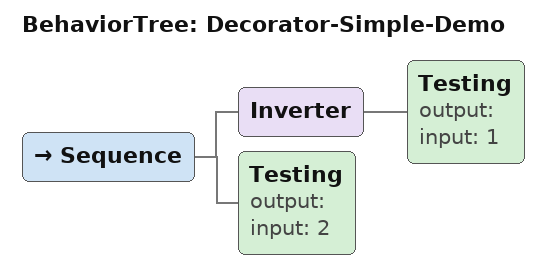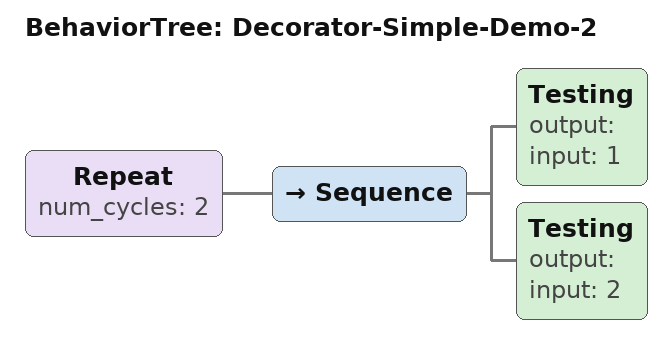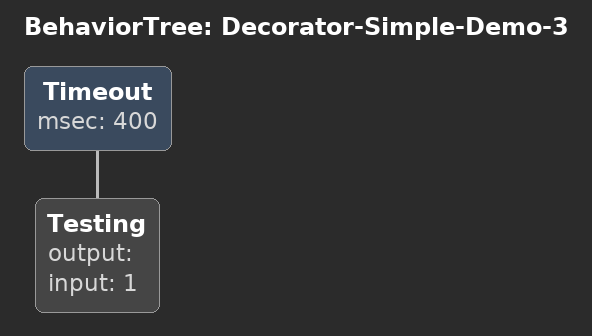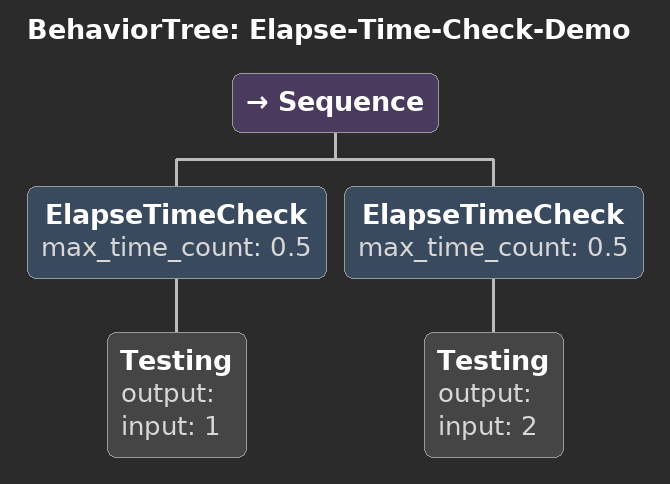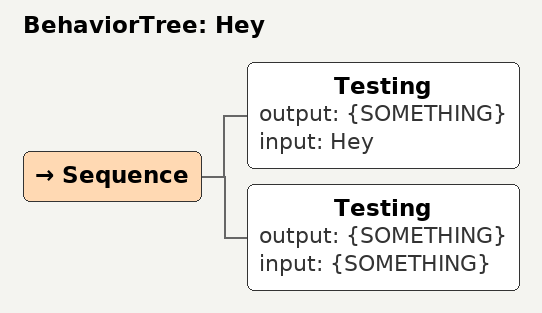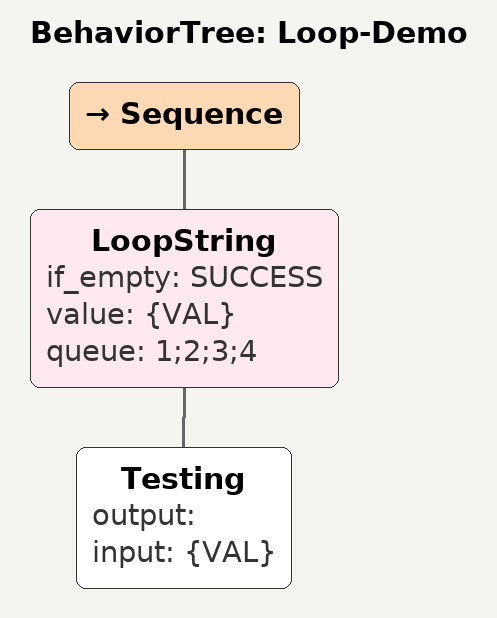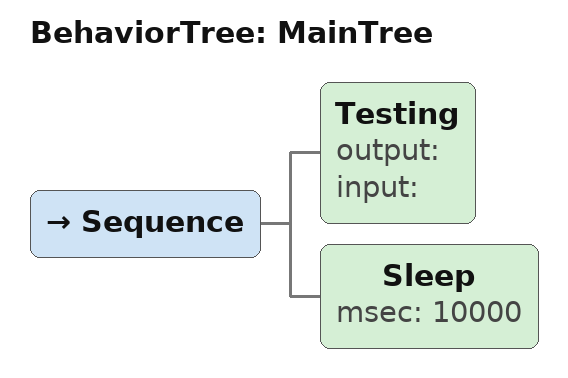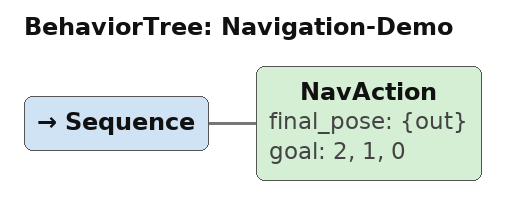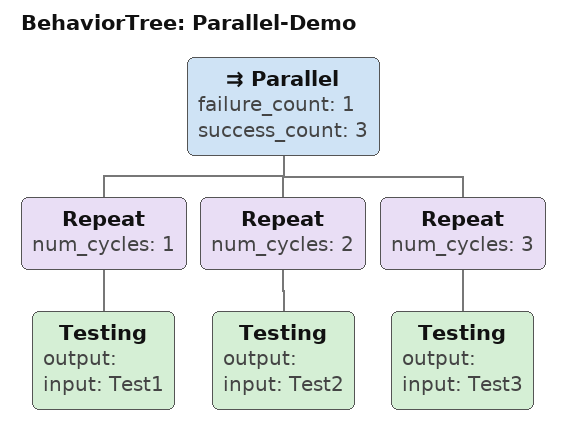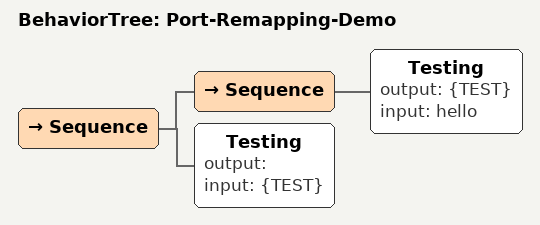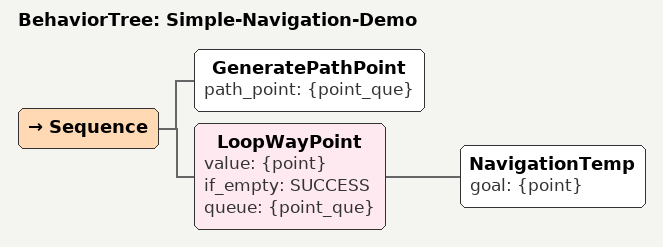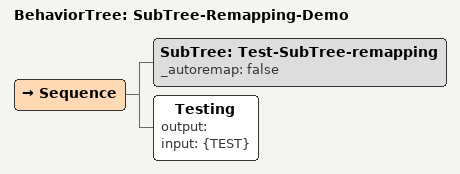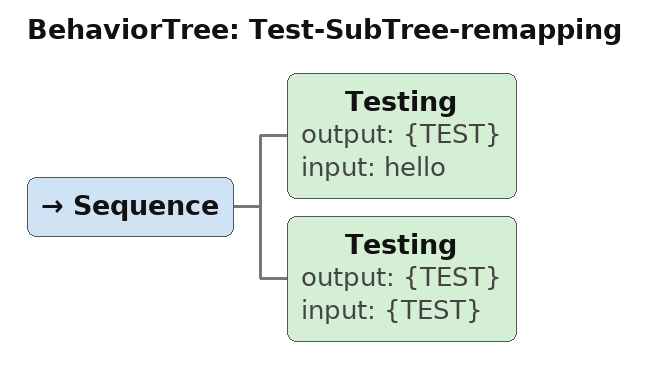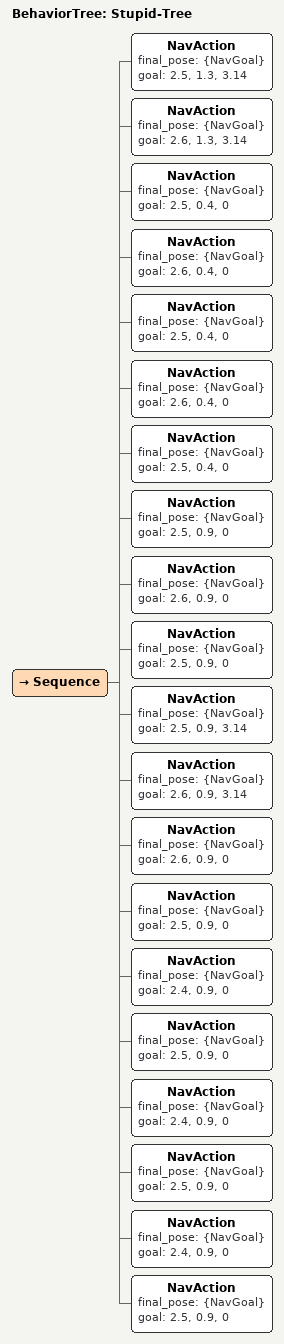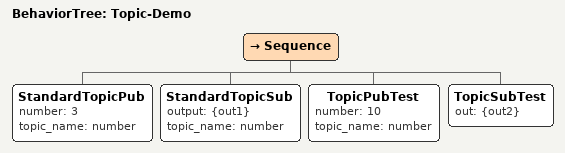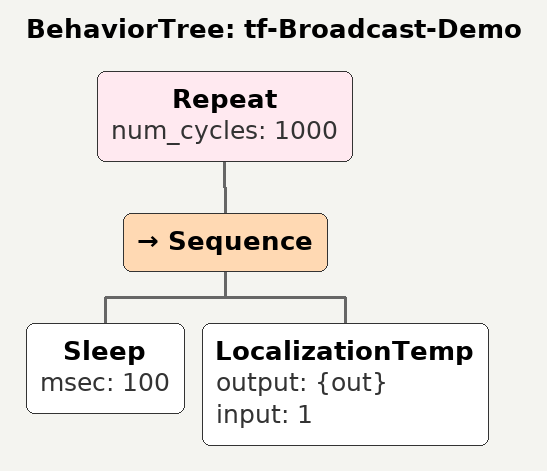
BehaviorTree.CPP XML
<?xml version="1.0" encoding="UTF-8"?>
<root BTCPP_format="4">
  <BehaviorTree ID="Decorator-Simple-Demo">
    <Sequence>
      <Inverter>
        <Testing output=""
                 input="1"/>
      </Inverter>
      <Testing output=""
               input="2"/>
    </Sequence>
  </BehaviorTree>

  <BehaviorTree ID="Decorator-Simple-Demo-2">
    <Repeat num_cycles="2">
      <Sequence>
        <Testing output=""
                 input="1"/>
        <Testing output=""
                 input="2"/>
      </Sequence>
    </Repeat>
  </BehaviorTree>

  <BehaviorTree ID="Decorator-Simple-Demo-3">
    <Timeout msec="400">
      <Testing output=""
               input="1"/>
    </Timeout>
  </BehaviorTree>

  <BehaviorTree ID="Elapse-Time-Check-Demo">
    <Sequence>
      <ElapseTimeCheck max_time_count="0.5">
        <Testing output=""
                 input="1"/>
      </ElapseTimeCheck>
      <ElapseTimeCheck max_time_count="0.5">
        <Testing output=""
                 input="2"/>
      </ElapseTimeCheck>
    </Sequence>
  </BehaviorTree>

  <BehaviorTree ID="Hey">
    <Sequence>
      <Testing output="{SOMETHING}"
               input="Hey"/>
      <Testing output="{SOMETHING}"
               input="{SOMETHING}"/>
    </Sequence>
  </BehaviorTree>

  <BehaviorTree ID="Loop-Demo">
    <Sequence>
      <LoopString if_empty="SUCCESS"
                  value="{VAL}"
                  queue="1;2;3;4">
        <Testing output=""
                 input="{VAL}"/>
      </LoopString>
    </Sequence>
  </BehaviorTree>

  <BehaviorTree ID="MainTree">
    <Sequence>
      <Testing output=""
               input=""/>
      <Sleep msec="10000"/>
    </Sequence>
  </BehaviorTree>

  <BehaviorTree ID="Navigation-Demo">
    <Sequence>
      <NavAction final_pose="{out}"
                 goal="2, 1, 0"/>
    </Sequence>
  </BehaviorTree>

  <BehaviorTree ID="Parallel-Demo">
    <Parallel failure_count="1"
              success_count="3">
      <Repeat num_cycles="1">
        <Testing output=""
                 input="Test1"/>
      </Repeat>
      <Repeat num_cycles="2">
        <Testing output=""
                 input="Test2"/>
      </Repeat>
      <Repeat num_cycles="3">
        <Testing output=""
                 input="Test3"/>
      </Repeat>
    </Parallel>
  </BehaviorTree>

  <BehaviorTree ID="Port-Remapping-Demo">
    <Sequence>
      <Sequence>
        <Testing output="{TEST}"
                 input="hello"/>
      </Sequence>
      <Testing output=""
               input="{TEST}"/>
    </Sequence>
  </BehaviorTree>

  <BehaviorTree ID="Simple-Navigation-Demo">
    <Sequence>
      <GeneratePathPoint path_point="{point_que}"/>
      <LoopWayPoint value="{point}"
                    if_empty="SUCCESS"
                    queue="{point_que}">
        <NavigationTemp goal="{point}"/>
      </LoopWayPoint>
    </Sequence>
  </BehaviorTree>

  <BehaviorTree ID="SubTree-Remapping-Demo">
    <Sequence>
      <SubTree ID="Test-SubTree-remapping"
               _autoremap="false"/>
      <Testing output=""
               input="{TEST}"/>
    </Sequence>
  </BehaviorTree>

  <BehaviorTree ID="Test-SubTree-remapping">
    <Sequence>
      <Testing output="{TEST}"
               input="hello"/>
      <Testing output="{TEST}"
               input="{TEST}"/>
    </Sequence>
  </BehaviorTree>

  <BehaviorTree ID="Stupid-Tree">
    <Sequence>
      <NavAction final_pose="{NavGoal}"
                 goal="2.5, 1.3, 3.14"/>
      <NavAction final_pose="{NavGoal}"
                 goal="2.6, 1.3, 3.14"/>
      <NavAction final_pose="{NavGoal}"
                 goal="2.5, 0.4, 0"/>
      <NavAction final_pose="{NavGoal}"
                 goal="2.6, 0.4, 0"/>
      <NavAction final_pose="{NavGoal}"
                 goal="2.5, 0.4, 0"/>
      <NavAction final_pose="{NavGoal}"
                 goal="2.6, 0.4, 0"/>
      <NavAction final_pose="{NavGoal}"
                 goal="2.5, 0.4, 0"/>
      <NavAction final_pose="{NavGoal}"
                 goal="2.5, 0.9, 0"/>
      <NavAction final_pose="{NavGoal}"
                 goal="2.6, 0.9, 0"/>
      <NavAction final_pose="{NavGoal}"
                 goal="2.5, 0.9, 0"/>
      <NavAction final_pose="{NavGoal}"
                 goal="2.5, 0.9, 3.14"/>
      <NavAction final_pose="{NavGoal}"
                 goal="2.6, 0.9, 3.14"/>
      <NavAction final_pose="{NavGoal}"
                 goal="2.6, 0.9, 0"/>
      <NavAction final_pose="{NavGoal}"
                 goal="2.5, 0.9, 0"/>
      <NavAction final_pose="{NavGoal}"
                 goal="2.4, 0.9, 0"/>
      <NavAction final_pose="{NavGoal}"
                 goal="2.5, 0.9, 0"/>
      <NavAction final_pose="{NavGoal}"
                 goal="2.4, 0.9, 0"/>
      <NavAction final_pose="{NavGoal}"
                 goal="2.5, 0.9, 0"/>
      <NavAction final_pose="{NavGoal}"
                 goal="2.4, 0.9, 0"/>
      <NavAction final_pose="{NavGoal}"
                 goal="2.5, 0.9, 0"/>
    </Sequence>
  </BehaviorTree>

  <BehaviorTree ID="Topic-Demo">
    <Sequence>
      <StandardTopicPub number="3"
                        topic_name="number"/>
      <StandardTopicSub output="{out1}"
                        topic_name="number"/>
      <TopicPubTest number="10"
                    topic_name="number"/>
      <TopicSubTest out="{out2}"/>
    </Sequence>
  </BehaviorTree>

  <BehaviorTree ID="tf-Broadcast-Demo">
    <Repeat num_cycles="1000">
      <Sequence>
        <Sleep msec="100"/>
        <LocalizationTemp output="{out}"
                          input="1"/>
      </Sequence>
    </Repeat>
  </BehaviorTree>

</root>
